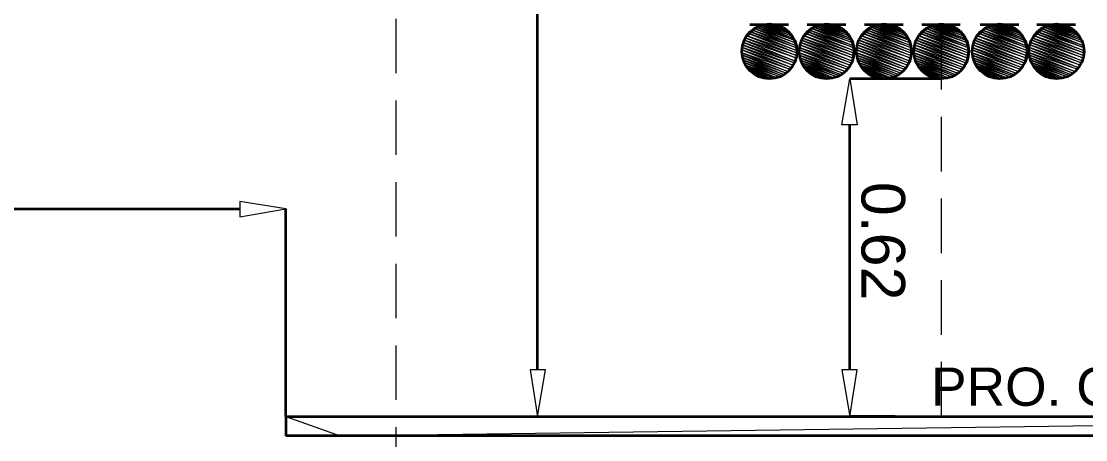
# Model space of a CAD drawing. Header units: inches. Extents: x 27 to 868, y 19 to 613.
# Drawn here: x 504.9 to 589.4, y 126.7 to 159.9 of the extents above; entities that cross this region are included whole.
import ezdxf

# ---------------------------------------------------------------- set-up
doc = ezdxf.new("R2010")
doc.units = ezdxf.units.IN
doc.header["$MEASUREMENT"] = 0
doc.layers.add('PDF_Geometry', color=7, linetype='Continuous')
doc.layers.add('PDF_Text', color=7, linetype='Continuous')
doc.styles.add('PDF Arial', font='arial.ttf')

msp = doc.modelspace()

# ---------------------------------------------------------------- linework, layer by layer
at = {"layer": 'PDF_Geometry', "color": 84, "lineweight": 35, "true_color": 0x259500}
for points in [[(545.867, 132.249), (545.867, 208.806)], [(577.886, 155.351), (570.636, 155.351)], [(570.636, 132.249), (570.636, 151.703)], [(451.387, 145.038), (522.225, 145.038)], [(525.872, 128.556), (525.872, 145.038)], [(542.31, 128.556), (545.867, 128.556)], [(574.238, 128.556), (570.636, 128.556)]]:
    msp.add_lwpolyline(points, dxfattribs=at)
at = {"layer": 'PDF_Geometry', "color": 251, "lineweight": 0, "true_color": 0x636466}
for points in [[(534.609, 160.124), (534.609, 155.801)], [(577.886, 158.818), (577.886, 154.495)], [(534.609, 153.64), (534.609, 149.316)], [(577.886, 152.334), (577.886, 148.01)], [(534.609, 147.155), (534.609, 142.832)], [(577.886, 145.849), (577.886, 141.526)], [(534.609, 140.67), (534.609, 136.347)], [(577.886, 139.364), (577.886, 135.041)], [(534.609, 134.185), (534.609, 129.862)], [(577.886, 132.879), (577.886, 128.556)], [(534.609, 127.7), (534.609, 122.927)]]:
    msp.add_lwpolyline(points, dxfattribs=at)
at = {"layer": 'PDF_Geometry', "color": 241, "lineweight": 35, "true_color": 0xff6b90}
for points in [[(562.71, 159.674), (565.772, 159.674)], [(567.258, 159.674), (570.321, 159.674)], [(571.807, 159.674), (574.869, 159.674)], [(576.355, 159.674), (579.417, 159.674)], [(580.993, 159.674), (584.056, 159.674)], [(585.497, 159.674), (588.559, 159.674)], [(562.395, 158.683), (563.115, 159.359)], [(566.943, 158.683), (567.619, 159.359)], [(571.491, 158.683), (572.212, 159.359)], [(576.04, 158.683), (576.715, 159.359)], [(580.678, 158.683), (581.354, 159.359)], [(585.227, 158.683), (585.902, 159.359)]]:
    msp.add_lwpolyline(points, dxfattribs=at)
at = {"layer": 'PDF_Geometry', "color": 241, "lineweight": 0, "true_color": 0xff6b90}
for points in [[(564.061, 159.674), (565.862, 158.954), (563.836, 159.629), (564.061, 159.674)], [(564.241, 159.674), (565.727, 159.089), (564.061, 159.674), (564.241, 159.674)], [(565.727, 159.089), (564.061, 159.674), (565.862, 158.954), (565.727, 159.089)], [(564.511, 159.674), (565.547, 159.224), (564.241, 159.674), (564.511, 159.674)], [(565.547, 159.224), (564.241, 159.674), (565.727, 159.089), (565.547, 159.224)], [(564.646, 159.629), (565.412, 159.359), (564.511, 159.674), (564.646, 159.629)], [(565.412, 159.359), (564.511, 159.674), (565.547, 159.224), (565.412, 159.359)], [(568.609, 159.674), (570.411, 158.954), (568.384, 159.629), (568.609, 159.674)], [(568.789, 159.674), (570.276, 159.089), (568.609, 159.674), (568.789, 159.674)], [(570.276, 159.089), (568.609, 159.674), (570.411, 158.954), (570.276, 159.089)], [(569.015, 159.674), (570.095, 159.224), (568.789, 159.674), (569.015, 159.674)], [(570.095, 159.224), (568.789, 159.674), (570.276, 159.089), (570.095, 159.224)], [(569.195, 159.629), (569.96, 159.359), (569.015, 159.674), (569.195, 159.629)], [(569.96, 159.359), (569.015, 159.674), (570.095, 159.224), (569.96, 159.359)], [(573.158, 159.674), (574.959, 158.954), (572.932, 159.629), (573.158, 159.674)], [(573.338, 159.674), (574.824, 159.089), (573.158, 159.674), (573.338, 159.674)], [(574.824, 159.089), (573.158, 159.674), (574.959, 158.954), (574.824, 159.089)], [(573.608, 159.674), (574.644, 159.224), (573.338, 159.674), (573.608, 159.674)], [(574.644, 159.224), (573.338, 159.674), (574.824, 159.089), (574.644, 159.224)], [(573.743, 159.629), (574.509, 159.359), (573.608, 159.674), (573.743, 159.629)], [(574.509, 159.359), (573.608, 159.674), (574.644, 159.224), (574.509, 159.359)], [(577.706, 159.674), (579.507, 158.954), (577.481, 159.629), (577.706, 159.674)], [(577.886, 159.674), (579.372, 159.089), (577.706, 159.674), (577.886, 159.674)], [(579.372, 159.089), (577.706, 159.674), (579.507, 158.954), (579.372, 159.089)], [(578.111, 159.674), (579.192, 159.224), (577.886, 159.674), (578.111, 159.674)], [(579.192, 159.224), (577.886, 159.674), (579.372, 159.089), (579.192, 159.224)], [(578.291, 159.629), (579.057, 159.359), (578.111, 159.674), (578.291, 159.629)], [(579.057, 159.359), (578.111, 159.674), (579.192, 159.224), (579.057, 159.359)], [(582.345, 159.674), (584.146, 158.954), (582.119, 159.629), (582.345, 159.674)], [(582.525, 159.674), (584.011, 159.089), (582.345, 159.674), (582.525, 159.674)], [(584.011, 159.089), (582.345, 159.674), (584.146, 158.954), (584.011, 159.089)], [(582.75, 159.674), (583.831, 159.224), (582.525, 159.674), (582.75, 159.674)], [(583.831, 159.224), (582.525, 159.674), (584.011, 159.089), (583.831, 159.224)], [(582.93, 159.629), (583.695, 159.359), (582.75, 159.674), (582.93, 159.629)], [(583.696, 159.359), (582.75, 159.674), (583.831, 159.224), (583.696, 159.359)], [(586.848, 159.674), (588.649, 158.954), (586.623, 159.629), (586.848, 159.674)], [(587.028, 159.674), (588.559, 159.089), (586.848, 159.674), (587.028, 159.674)], [(588.559, 159.089), (586.848, 159.674), (588.649, 158.954), (588.559, 159.089)], [(587.298, 159.674), (588.334, 159.224), (587.028, 159.674), (587.298, 159.674)], [(588.334, 159.224), (587.028, 159.674), (588.559, 159.089), (588.334, 159.224)], [(587.478, 159.629), (588.199, 159.359), (587.298, 159.674), (587.478, 159.629)], [(588.199, 159.359), (587.298, 159.674), (588.334, 159.224), (588.199, 159.359)], [(562.62, 158.954), (566.403, 157.422), (562.485, 158.773), (562.62, 158.954)], [(562.755, 159.089), (566.403, 157.603), (562.62, 158.954), (562.755, 159.089)], [(566.403, 157.603), (562.62, 158.954), (566.403, 157.422), (566.403, 157.603)], [(562.935, 159.224), (566.358, 157.828), (562.755, 159.089), (562.935, 159.224)], [(566.358, 157.828), (562.755, 159.089), (566.403, 157.603), (566.358, 157.828)], [(563.07, 159.359), (566.358, 158.008), (562.935, 159.224), (563.07, 159.359)], [(566.358, 158.008), (562.935, 159.224), (566.358, 157.828), (566.358, 158.008)], [(563.25, 159.449), (566.268, 158.233), (563.07, 159.359), (563.25, 159.449)], [(566.268, 158.233), (563.07, 159.359), (566.358, 158.008), (566.268, 158.233)], [(563.43, 159.539), (566.222, 158.413), (563.25, 159.449), (563.43, 159.539)], [(566.222, 158.413), (563.25, 159.449), (566.268, 158.233), (566.222, 158.413)], [(563.656, 159.584), (566.087, 158.593), (563.43, 159.539), (563.656, 159.584)], [(566.087, 158.593), (563.43, 159.539), (566.222, 158.413), (566.087, 158.593)], [(563.836, 159.629), (565.997, 158.773), (563.656, 159.584), (563.836, 159.629)], [(565.997, 158.773), (563.656, 159.584), (566.087, 158.593), (565.997, 158.773)], [(565.862, 158.954), (563.836, 159.629), (565.997, 158.773), (565.862, 158.954)], [(565.052, 159.539), (565.187, 159.449), (564.646, 159.629), (565.052, 159.539)], [(565.187, 159.449), (564.646, 159.629), (565.412, 159.359), (565.187, 159.449)], [(567.168, 158.954), (570.906, 157.422), (567.033, 158.773), (567.168, 158.954)], [(567.303, 159.089), (570.951, 157.603), (567.168, 158.954), (567.303, 159.089)], [(570.951, 157.603), (567.168, 158.954), (570.906, 157.422), (570.951, 157.603)], [(567.438, 159.224), (570.906, 157.828), (567.303, 159.089), (567.438, 159.224)], [(570.906, 157.828), (567.303, 159.089), (570.951, 157.603), (570.906, 157.828)], [(567.619, 159.359), (570.861, 158.008), (567.438, 159.224), (567.619, 159.359)], [(570.861, 158.008), (567.438, 159.224), (570.906, 157.828), (570.861, 158.008)], [(567.799, 159.449), (570.816, 158.233), (567.619, 159.359), (567.799, 159.449)], [(570.816, 158.233), (567.619, 159.359), (570.861, 158.008), (570.816, 158.233)], [(567.979, 159.539), (570.726, 158.413), (567.799, 159.449), (567.979, 159.539)], [(570.726, 158.413), (567.799, 159.449), (570.816, 158.233), (570.726, 158.413)], [(568.204, 159.584), (570.636, 158.593), (567.979, 159.539), (568.204, 159.584)], [(570.636, 158.593), (567.979, 159.539), (570.726, 158.413), (570.636, 158.593)], [(568.384, 159.629), (570.546, 158.773), (568.204, 159.584), (568.384, 159.629)], [(570.546, 158.773), (568.204, 159.584), (570.636, 158.593), (570.546, 158.773)], [(570.411, 158.954), (568.384, 159.629), (570.546, 158.773), (570.411, 158.954)], [(569.6, 159.539), (569.69, 159.449), (569.195, 159.629), (569.6, 159.539)], [(569.69, 159.449), (569.195, 159.629), (569.96, 159.359), (569.69, 159.449)], [(571.717, 158.954), (575.499, 157.422), (571.581, 158.773), (571.717, 158.954)], [(571.852, 159.089), (575.499, 157.603), (571.717, 158.954), (571.852, 159.089)], [(575.499, 157.603), (571.717, 158.954), (575.499, 157.422), (575.499, 157.603)], [(572.032, 159.224), (575.454, 157.828), (571.852, 159.089), (572.032, 159.224)], [(575.454, 157.828), (571.852, 159.089), (575.499, 157.603), (575.454, 157.828)], [(572.167, 159.359), (575.454, 158.008), (572.032, 159.224), (572.167, 159.359)], [(575.454, 158.008), (572.032, 159.224), (575.454, 157.828), (575.454, 158.008)], [(572.347, 159.449), (575.364, 158.233), (572.167, 159.359), (572.347, 159.449)], [(575.364, 158.233), (572.167, 159.359), (575.454, 158.008), (575.364, 158.233)], [(572.527, 159.539), (575.319, 158.413), (572.347, 159.449), (572.527, 159.539)], [(575.319, 158.413), (572.347, 159.449), (575.364, 158.233), (575.319, 158.413)], [(572.752, 159.584), (575.184, 158.593), (572.527, 159.539), (572.752, 159.584)], [(575.184, 158.593), (572.527, 159.539), (575.319, 158.413), (575.184, 158.593)], [(572.932, 159.629), (575.094, 158.773), (572.752, 159.584), (572.932, 159.629)], [(575.094, 158.773), (572.752, 159.584), (575.184, 158.593), (575.094, 158.773)], [(574.959, 158.954), (572.932, 159.629), (575.094, 158.773), (574.959, 158.954)], [(574.148, 159.539), (574.283, 159.449), (573.743, 159.629), (574.148, 159.539)], [(574.283, 159.449), (573.743, 159.629), (574.509, 159.359), (574.283, 159.449)], [(576.265, 158.954), (580.003, 157.422), (576.13, 158.773), (576.265, 158.954)], [(576.4, 159.089), (580.048, 157.603), (576.265, 158.954), (576.4, 159.089)], [(580.048, 157.603), (576.265, 158.954), (580.003, 157.422), (580.048, 157.603)], [(576.535, 159.224), (580.003, 157.828), (576.4, 159.089), (576.535, 159.224)], [(580.003, 157.828), (576.4, 159.089), (580.048, 157.603), (580.003, 157.828)], [(576.715, 159.359), (579.958, 158.008), (576.535, 159.224), (576.715, 159.359)], [(579.958, 158.008), (576.535, 159.224), (580.003, 157.828), (579.958, 158.008)], [(576.895, 159.449), (579.913, 158.233), (576.715, 159.359), (576.895, 159.449)], [(579.913, 158.233), (576.715, 159.359), (579.958, 158.008), (579.913, 158.233)], [(577.076, 159.539), (579.823, 158.413), (576.895, 159.449), (577.076, 159.539)], [(579.823, 158.413), (576.895, 159.449), (579.913, 158.233), (579.823, 158.413)], [(577.301, 159.584), (579.733, 158.593), (577.076, 159.539), (577.301, 159.584)], [(579.733, 158.593), (577.076, 159.539), (579.823, 158.413), (579.733, 158.593)], [(577.481, 159.629), (579.642, 158.773), (577.301, 159.584), (577.481, 159.629)], [(579.642, 158.773), (577.301, 159.584), (579.733, 158.593), (579.642, 158.773)], [(579.507, 158.954), (577.481, 159.629), (579.642, 158.773), (579.507, 158.954)], [(578.697, 159.539), (578.787, 159.449), (578.291, 159.629), (578.697, 159.539)], [(578.787, 159.449), (578.291, 159.629), (579.057, 159.359), (578.787, 159.449)], [(580.903, 158.954), (584.641, 157.422), (580.768, 158.773), (580.903, 158.954)], [(581.039, 159.089), (584.686, 157.603), (580.903, 158.954), (581.039, 159.089)], [(584.686, 157.603), (580.903, 158.954), (584.641, 157.422), (584.686, 157.603)], [(581.174, 159.224), (584.641, 157.828), (581.039, 159.089), (581.174, 159.224)], [(584.641, 157.828), (581.039, 159.089), (584.686, 157.603), (584.641, 157.828)], [(581.354, 159.359), (584.596, 158.008), (581.174, 159.224), (581.354, 159.359)], [(584.596, 158.008), (581.174, 159.224), (584.641, 157.828), (584.596, 158.008)], [(581.534, 159.449), (584.551, 158.233), (581.354, 159.359), (581.534, 159.449)], [(584.551, 158.233), (581.354, 159.359), (584.596, 158.008), (584.551, 158.233)], [(581.714, 159.539), (584.461, 158.413), (581.534, 159.449), (581.714, 159.539)], [(584.461, 158.413), (581.534, 159.449), (584.551, 158.233), (584.461, 158.413)], [(581.939, 159.584), (584.371, 158.593), (581.714, 159.539), (581.939, 159.584)], [(584.371, 158.593), (581.714, 159.539), (584.461, 158.413), (584.371, 158.593)], [(582.119, 159.629), (584.281, 158.773), (581.939, 159.584), (582.119, 159.629)], [(584.281, 158.773), (581.939, 159.584), (584.371, 158.593), (584.281, 158.773)], [(584.146, 158.954), (582.119, 159.629), (584.281, 158.773), (584.146, 158.954)], [(583.335, 159.539), (583.425, 159.449), (582.93, 159.629), (583.335, 159.539)], [(583.425, 159.449), (582.93, 159.629), (583.695, 159.359), (583.425, 159.449)], [(585.407, 158.954), (589.19, 157.422), (585.272, 158.773), (585.407, 158.954)], [(585.542, 159.089), (589.19, 157.603), (585.407, 158.954), (585.542, 159.089)], [(589.19, 157.603), (585.407, 158.954), (589.19, 157.422), (589.19, 157.603)], [(585.722, 159.224), (589.19, 157.828), (585.542, 159.089), (585.722, 159.224)], [(589.19, 157.828), (585.542, 159.089), (589.19, 157.603), (589.19, 157.828)], [(585.857, 159.359), (589.145, 158.008), (585.722, 159.224), (585.857, 159.359)], [(589.145, 158.008), (585.722, 159.224), (589.19, 157.828), (589.145, 158.008)], [(586.082, 159.449), (589.1, 158.233), (585.857, 159.359), (586.082, 159.449)], [(589.1, 158.233), (585.857, 159.359), (589.145, 158.008), (589.1, 158.233)], [(586.262, 159.539), (589.009, 158.413), (586.082, 159.449), (586.262, 159.539)], [(589.009, 158.413), (586.082, 159.449), (589.1, 158.233), (589.009, 158.413)], [(586.443, 159.584), (588.919, 158.593), (586.262, 159.539), (586.443, 159.584)], [(588.919, 158.593), (586.262, 159.539), (589.009, 158.413), (588.919, 158.593)], [(586.623, 159.629), (588.829, 158.773), (586.443, 159.584), (586.623, 159.629)], [(588.829, 158.773), (586.443, 159.584), (588.919, 158.593), (588.829, 158.773)], [(588.649, 158.954), (586.623, 159.629), (588.829, 158.773), (588.649, 158.954)], [(587.839, 159.539), (587.974, 159.449), (587.478, 159.629), (587.839, 159.539)], [(587.974, 159.449), (587.478, 159.629), (588.199, 159.359), (587.974, 159.449)], [(562.214, 158.233), (566.222, 156.612), (562.124, 158.053), (562.214, 158.233)], [(566.222, 156.612), (562.124, 158.053), (566.132, 156.432), (566.222, 156.612)], [(562.124, 158.053), (566.132, 156.432), (562.124, 157.828), (562.124, 158.053)], [(562.259, 158.413), (566.268, 156.792), (562.214, 158.233), (562.259, 158.413)], [(566.268, 156.792), (562.214, 158.233), (566.222, 156.612), (566.268, 156.792)], [(562.395, 158.593), (566.358, 157.017), (562.259, 158.413), (562.395, 158.593)], [(566.358, 157.017), (562.259, 158.413), (566.268, 156.792), (566.358, 157.017)], [(562.485, 158.773), (566.403, 157.197), (562.395, 158.593), (562.485, 158.773)], [(566.403, 157.197), (562.395, 158.593), (566.358, 157.017), (566.403, 157.197)], [(566.403, 157.422), (562.485, 158.773), (566.403, 157.197), (566.403, 157.422)], [(566.673, 158.053), (570.636, 156.432), (566.628, 157.828), (566.673, 158.053)], [(566.763, 158.233), (570.726, 156.612), (566.673, 158.053), (566.763, 158.233)], [(570.726, 156.612), (566.673, 158.053), (570.636, 156.432), (570.726, 156.612)], [(566.808, 158.413), (570.816, 156.792), (566.763, 158.233), (566.808, 158.413)], [(570.816, 156.792), (566.763, 158.233), (570.726, 156.612), (570.816, 156.792)], [(566.898, 158.593), (570.861, 157.017), (566.808, 158.413), (566.898, 158.593)], [(570.861, 157.017), (566.808, 158.413), (570.816, 156.792), (570.861, 157.017)], [(567.033, 158.773), (570.906, 157.197), (566.898, 158.593), (567.033, 158.773)], [(570.906, 157.197), (566.898, 158.593), (570.861, 157.017), (570.906, 157.197)], [(570.906, 157.422), (567.033, 158.773), (570.906, 157.197), (570.906, 157.422)], [(571.311, 158.233), (575.274, 156.612), (571.221, 158.053), (571.311, 158.233)], [(575.274, 156.612), (571.221, 158.053), (575.229, 156.432), (575.274, 156.612)], [(571.221, 158.053), (575.229, 156.432), (571.221, 157.828), (571.221, 158.053)], [(571.356, 158.413), (575.364, 156.792), (571.311, 158.233), (571.356, 158.413)], [(575.364, 156.792), (571.311, 158.233), (575.274, 156.612), (575.364, 156.792)], [(571.491, 158.593), (575.409, 157.017), (571.356, 158.413), (571.491, 158.593)], [(575.409, 157.017), (571.356, 158.413), (575.364, 156.792), (575.409, 157.017)], [(571.581, 158.773), (575.499, 157.197), (571.491, 158.593), (571.581, 158.773)], [(575.499, 157.197), (571.491, 158.593), (575.409, 157.017), (575.499, 157.197)], [(575.499, 157.422), (571.581, 158.773), (575.499, 157.197), (575.499, 157.422)], [(575.77, 158.053), (579.733, 156.432), (575.725, 157.828), (575.77, 158.053)], [(575.86, 158.233), (579.823, 156.612), (575.77, 158.053), (575.86, 158.233)], [(579.823, 156.612), (575.77, 158.053), (579.733, 156.432), (579.823, 156.612)], [(575.905, 158.413), (579.913, 156.792), (575.86, 158.233), (575.905, 158.413)], [(579.913, 156.792), (575.86, 158.233), (579.823, 156.612), (579.913, 156.792)], [(575.995, 158.593), (579.958, 157.017), (575.905, 158.413), (575.995, 158.593)], [(579.958, 157.017), (575.905, 158.413), (579.913, 156.792), (579.958, 157.017)], [(576.13, 158.773), (580.003, 157.197), (575.995, 158.593), (576.13, 158.773)], [(580.003, 157.197), (575.995, 158.593), (579.958, 157.017), (580.003, 157.197)], [(580.003, 157.422), (576.13, 158.773), (580.003, 157.197), (580.003, 157.422)], [(580.408, 158.053), (584.371, 156.432), (580.363, 157.828), (580.408, 158.053)], [(580.498, 158.233), (584.461, 156.612), (580.408, 158.053), (580.498, 158.233)], [(584.461, 156.612), (580.408, 158.053), (584.371, 156.432), (584.461, 156.612)], [(580.543, 158.413), (584.551, 156.792), (580.498, 158.233), (580.543, 158.413)], [(584.551, 156.792), (580.498, 158.233), (584.461, 156.612), (584.551, 156.792)], [(580.633, 158.593), (584.596, 157.017), (580.543, 158.413), (580.633, 158.593)], [(584.596, 157.017), (580.543, 158.413), (584.551, 156.792), (584.596, 157.017)], [(580.768, 158.773), (584.641, 157.197), (580.633, 158.593), (580.768, 158.773)], [(584.641, 157.197), (580.633, 158.593), (584.596, 157.017), (584.641, 157.197)], [(584.641, 157.422), (580.768, 158.773), (584.641, 157.197), (584.641, 157.422)], [(584.956, 158.053), (588.919, 156.432), (584.911, 157.828), (584.956, 158.053)], [(585.001, 158.233), (589.009, 156.612), (584.956, 158.053), (585.001, 158.233)], [(589.009, 156.612), (584.956, 158.053), (588.919, 156.432), (589.009, 156.612)], [(585.092, 158.413), (589.1, 156.792), (585.001, 158.233), (585.092, 158.413)], [(589.1, 156.792), (585.001, 158.233), (589.009, 156.612), (589.1, 156.792)], [(585.182, 158.593), (589.145, 157.017), (585.092, 158.413), (585.182, 158.593)], [(589.145, 157.017), (585.092, 158.413), (589.1, 156.792), (589.145, 157.017)], [(585.272, 158.773), (589.19, 157.197), (585.182, 158.593), (585.272, 158.773)], [(589.19, 157.197), (585.182, 158.593), (589.145, 157.017), (589.19, 157.197)], [(589.19, 157.422), (585.272, 158.773), (589.19, 157.197), (589.19, 157.422)], [(562.124, 157.828), (565.997, 156.252), (562.079, 157.648), (562.124, 157.828)], [(565.997, 156.252), (562.079, 157.648), (565.862, 156.116), (565.997, 156.252)], [(562.079, 157.648), (565.862, 156.116), (562.079, 157.422), (562.079, 157.648)], [(565.862, 156.116), (562.079, 157.422), (565.727, 155.936), (565.862, 156.116)], [(562.079, 157.422), (565.727, 155.936), (562.124, 157.242), (562.079, 157.422)], [(566.132, 156.432), (562.124, 157.828), (565.997, 156.252), (566.132, 156.432)], [(565.727, 155.936), (562.124, 157.242), (565.592, 155.801), (565.727, 155.936)], [(562.124, 157.242), (565.592, 155.801), (562.169, 157.017), (562.124, 157.242)], [(570.636, 156.432), (566.628, 157.828), (570.546, 156.252), (570.636, 156.432)], [(566.628, 157.828), (570.546, 156.252), (566.628, 157.648), (566.628, 157.828)], [(570.546, 156.252), (566.628, 157.648), (570.411, 156.116), (570.546, 156.252)], [(566.628, 157.648), (570.411, 156.116), (566.628, 157.422), (566.628, 157.648)], [(570.411, 156.116), (566.628, 157.422), (570.276, 155.936), (570.411, 156.116)], [(566.628, 157.422), (570.276, 155.936), (566.628, 157.242), (566.628, 157.422)], [(570.276, 155.936), (566.628, 157.242), (570.095, 155.801), (570.276, 155.936)], [(566.628, 157.242), (570.095, 155.801), (566.673, 157.017), (566.628, 157.242)], [(571.221, 157.828), (575.094, 156.252), (571.176, 157.648), (571.221, 157.828)], [(575.094, 156.252), (571.176, 157.648), (574.959, 156.116), (575.094, 156.252)], [(571.176, 157.648), (574.959, 156.116), (571.176, 157.422), (571.176, 157.648)], [(574.959, 156.116), (571.176, 157.422), (574.824, 155.936), (574.959, 156.116)], [(571.176, 157.422), (574.824, 155.936), (571.176, 157.242), (571.176, 157.422)], [(574.824, 155.936), (571.176, 157.242), (574.689, 155.801), (574.824, 155.936)], [(571.176, 157.242), (574.689, 155.801), (571.266, 157.017), (571.176, 157.242)], [(575.229, 156.432), (571.221, 157.828), (575.094, 156.252), (575.229, 156.432)], [(579.733, 156.432), (575.725, 157.828), (579.642, 156.252), (579.733, 156.432)], [(575.725, 157.828), (579.642, 156.252), (575.725, 157.648), (575.725, 157.828)], [(579.642, 156.252), (575.725, 157.648), (579.507, 156.116), (579.642, 156.252)], [(575.725, 157.648), (579.507, 156.116), (575.725, 157.422), (575.725, 157.648)], [(579.507, 156.116), (575.725, 157.422), (579.372, 155.936), (579.507, 156.116)], [(575.725, 157.422), (579.372, 155.936), (575.725, 157.242), (575.725, 157.422)], [(579.372, 155.936), (575.725, 157.242), (579.192, 155.801), (579.372, 155.936)], [(575.725, 157.242), (579.192, 155.801), (575.77, 157.017), (575.725, 157.242)], [(584.371, 156.432), (580.363, 157.828), (584.281, 156.252), (584.371, 156.432)], [(580.363, 157.828), (584.281, 156.252), (580.363, 157.648), (580.363, 157.828)], [(584.281, 156.252), (580.363, 157.648), (584.146, 156.116), (584.281, 156.252)], [(580.363, 157.648), (584.146, 156.116), (580.363, 157.422), (580.363, 157.648)], [(584.146, 156.116), (580.363, 157.422), (584.011, 155.936), (584.146, 156.116)], [(580.363, 157.422), (584.011, 155.936), (580.363, 157.242), (580.363, 157.422)], [(584.011, 155.936), (580.363, 157.242), (583.831, 155.801), (584.011, 155.936)], [(580.363, 157.242), (583.831, 155.801), (580.408, 157.017), (580.363, 157.242)], [(584.911, 157.828), (588.784, 156.252), (584.866, 157.648), (584.911, 157.828)], [(588.784, 156.252), (584.866, 157.648), (588.694, 156.116), (588.784, 156.252)], [(584.866, 157.648), (588.694, 156.116), (584.911, 157.422), (584.866, 157.648)], [(588.919, 156.432), (584.911, 157.828), (588.784, 156.252), (588.919, 156.432)], [(588.694, 156.116), (584.911, 157.422), (588.514, 155.936), (588.694, 156.116)], [(584.911, 157.422), (588.514, 155.936), (584.911, 157.242), (584.911, 157.422)], [(588.514, 155.936), (584.911, 157.242), (588.379, 155.801), (588.514, 155.936)], [(584.911, 157.242), (588.379, 155.801), (584.956, 157.017), (584.911, 157.242)], [(565.592, 155.801), (562.169, 157.017), (565.412, 155.711), (565.592, 155.801)], [(562.169, 157.017), (565.412, 155.711), (562.215, 156.837), (562.169, 157.017)], [(565.412, 155.711), (562.214, 156.837), (565.232, 155.621), (565.412, 155.711)], [(562.214, 156.837), (565.232, 155.621), (562.305, 156.612), (562.214, 156.837)], [(565.232, 155.621), (562.305, 156.612), (565.052, 155.531), (565.232, 155.621)], [(562.305, 156.612), (565.052, 155.531), (562.35, 156.432), (562.305, 156.612)], [(565.052, 155.531), (562.35, 156.432), (564.871, 155.441), (565.052, 155.531)], [(562.35, 156.432), (564.871, 155.441), (562.485, 156.252), (562.35, 156.432)], [(570.095, 155.801), (566.673, 157.017), (569.915, 155.711), (570.095, 155.801)], [(566.673, 157.017), (569.915, 155.711), (566.718, 156.837), (566.673, 157.017)], [(569.915, 155.711), (566.718, 156.837), (569.78, 155.621), (569.915, 155.711)], [(566.718, 156.837), (569.78, 155.621), (566.808, 156.612), (566.718, 156.837)], [(569.78, 155.621), (566.808, 156.612), (569.555, 155.531), (569.78, 155.621)], [(566.808, 156.612), (569.555, 155.531), (566.898, 156.432), (566.808, 156.612)], [(569.555, 155.531), (566.898, 156.432), (569.375, 155.441), (569.555, 155.531)], [(566.898, 156.432), (569.375, 155.441), (567.033, 156.252), (566.898, 156.432)], [(574.689, 155.801), (571.266, 157.017), (574.509, 155.711), (574.689, 155.801)], [(571.266, 157.017), (574.509, 155.711), (571.311, 156.837), (571.266, 157.017)], [(574.509, 155.711), (571.311, 156.837), (574.329, 155.621), (574.509, 155.711)], [(571.311, 156.837), (574.329, 155.621), (571.401, 156.612), (571.311, 156.837)], [(574.329, 155.621), (571.401, 156.612), (574.103, 155.531), (574.329, 155.621)], [(571.401, 156.612), (574.103, 155.531), (571.446, 156.432), (571.401, 156.612)], [(574.103, 155.531), (571.446, 156.432), (573.923, 155.441), (574.103, 155.531)], [(571.446, 156.432), (573.923, 155.441), (571.581, 156.252), (571.446, 156.432)], [(579.192, 155.801), (575.77, 157.017), (579.012, 155.711), (579.192, 155.801)], [(575.77, 157.017), (579.012, 155.711), (575.815, 156.837), (575.77, 157.017)], [(579.012, 155.711), (575.815, 156.837), (578.877, 155.621), (579.012, 155.711)], [(575.815, 156.837), (578.877, 155.621), (575.905, 156.612), (575.815, 156.837)], [(578.877, 155.621), (575.905, 156.612), (578.652, 155.531), (578.877, 155.621)], [(575.905, 156.612), (578.652, 155.531), (575.995, 156.432), (575.905, 156.612)], [(578.652, 155.531), (575.995, 156.432), (578.472, 155.441), (578.652, 155.531)], [(575.995, 156.432), (578.472, 155.441), (576.13, 156.252), (575.995, 156.432)], [(583.831, 155.801), (580.408, 157.017), (583.65, 155.711), (583.831, 155.801)], [(580.408, 157.017), (583.65, 155.711), (580.453, 156.837), (580.408, 157.017)], [(583.65, 155.711), (580.453, 156.837), (583.515, 155.621), (583.65, 155.711)], [(580.453, 156.837), (583.515, 155.621), (580.543, 156.612), (580.453, 156.837)], [(583.515, 155.621), (580.543, 156.612), (583.29, 155.531), (583.515, 155.621)], [(580.543, 156.612), (583.29, 155.531), (580.633, 156.432), (580.543, 156.612)], [(583.29, 155.531), (580.633, 156.432), (583.11, 155.441), (583.29, 155.531)], [(580.633, 156.432), (583.11, 155.441), (580.768, 156.252), (580.633, 156.432)], [(588.379, 155.801), (584.956, 157.017), (588.199, 155.711), (588.379, 155.801)], [(584.956, 157.017), (588.199, 155.711), (585.001, 156.837), (584.956, 157.017)], [(588.199, 155.711), (585.001, 156.837), (588.019, 155.621), (588.199, 155.711)], [(585.001, 156.837), (588.019, 155.621), (585.092, 156.612), (585.001, 156.837)], [(588.019, 155.621), (585.092, 156.612), (587.839, 155.531), (588.019, 155.621)], [(585.092, 156.612), (587.839, 155.531), (585.182, 156.432), (585.092, 156.612)], [(587.839, 155.531), (585.182, 156.432), (587.658, 155.441), (587.839, 155.531)], [(585.182, 156.432), (587.658, 155.441), (585.317, 156.252), (585.182, 156.432)], [(564.871, 155.441), (562.485, 156.252), (564.646, 155.396), (564.871, 155.441)], [(562.485, 156.252), (564.646, 155.396), (562.62, 156.116), (562.485, 156.252)], [(564.646, 155.396), (562.62, 156.117), (564.466, 155.351), (564.646, 155.396)], [(562.62, 156.117), (564.466, 155.351), (562.755, 155.936), (562.62, 156.117)], [(564.466, 155.351), (562.755, 155.936), (564.196, 155.351), (564.466, 155.351)], [(562.755, 155.936), (564.196, 155.351), (562.89, 155.846), (562.755, 155.936)], [(564.196, 155.351), (562.89, 155.846), (564.016, 155.351), (564.196, 155.351)], [(562.89, 155.846), (564.016, 155.351), (563.115, 155.711), (562.89, 155.846)], [(563.115, 155.711), (563.25, 155.621), (563.746, 155.441), (563.115, 155.711)], [(563.115, 155.711), (564.016, 155.351), (563.746, 155.441), (563.115, 155.711)], [(563.25, 155.621), (563.746, 155.441), (563.61, 155.441), (563.25, 155.621)], [(569.375, 155.441), (567.033, 156.252), (569.15, 155.396), (569.375, 155.441)], [(567.033, 156.252), (569.15, 155.396), (567.123, 156.116), (567.033, 156.252)], [(569.15, 155.396), (567.123, 156.117), (568.97, 155.351), (569.15, 155.396)], [(567.123, 156.117), (568.97, 155.351), (567.303, 155.936), (567.123, 156.117)], [(568.97, 155.351), (567.303, 155.936), (568.744, 155.351), (568.97, 155.351)], [(567.303, 155.936), (568.744, 155.351), (567.438, 155.846), (567.303, 155.936)], [(568.744, 155.351), (567.438, 155.846), (568.564, 155.351), (568.744, 155.351)], [(567.438, 155.846), (568.564, 155.351), (567.664, 155.711), (567.438, 155.846)], [(567.664, 155.711), (567.799, 155.621), (568.294, 155.441), (567.664, 155.711)], [(567.664, 155.711), (568.564, 155.351), (568.294, 155.441), (567.664, 155.711)], [(567.799, 155.621), (568.294, 155.441), (568.159, 155.441), (567.799, 155.621)], [(573.923, 155.441), (571.581, 156.252), (573.743, 155.396), (573.923, 155.441)], [(571.581, 156.252), (573.743, 155.396), (571.717, 156.116), (571.581, 156.252)], [(573.743, 155.396), (571.717, 156.117), (573.563, 155.351), (573.743, 155.396)], [(571.717, 156.117), (573.563, 155.351), (571.852, 155.936), (571.717, 156.117)], [(573.563, 155.351), (571.852, 155.936), (573.293, 155.351), (573.563, 155.351)], [(571.852, 155.936), (573.293, 155.351), (571.987, 155.846), (571.852, 155.936)], [(573.293, 155.351), (571.987, 155.846), (573.113, 155.351), (573.293, 155.351)], [(571.987, 155.846), (573.113, 155.351), (572.212, 155.711), (571.987, 155.846)], [(572.212, 155.711), (572.347, 155.621), (572.842, 155.441), (572.212, 155.711)], [(572.212, 155.711), (573.113, 155.351), (572.842, 155.441), (572.212, 155.711)], [(572.347, 155.621), (572.842, 155.441), (572.707, 155.441), (572.347, 155.621)], [(578.472, 155.441), (576.13, 156.252), (578.246, 155.396), (578.472, 155.441)], [(576.13, 156.252), (578.246, 155.396), (576.22, 156.116), (576.13, 156.252)], [(578.246, 155.396), (576.22, 156.117), (578.066, 155.351), (578.246, 155.396)], [(576.22, 156.117), (578.066, 155.351), (576.4, 155.936), (576.22, 156.117)], [(578.066, 155.351), (576.4, 155.936), (577.841, 155.351), (578.066, 155.351)], [(576.4, 155.936), (577.841, 155.351), (576.535, 155.846), (576.4, 155.936)], [(577.841, 155.351), (576.535, 155.846), (577.661, 155.351), (577.841, 155.351)], [(576.535, 155.846), (577.661, 155.351), (576.715, 155.711), (576.535, 155.846)], [(576.715, 155.711), (576.895, 155.621), (577.391, 155.441), (576.715, 155.711)], [(576.715, 155.711), (577.661, 155.351), (577.391, 155.441), (576.715, 155.711)], [(576.895, 155.621), (577.391, 155.441), (577.256, 155.441), (576.895, 155.621)], [(583.11, 155.441), (580.768, 156.252), (582.885, 155.396), (583.11, 155.441)], [(580.768, 156.252), (582.885, 155.396), (580.858, 156.116), (580.768, 156.252)], [(582.885, 155.396), (580.858, 156.117), (582.705, 155.351), (582.885, 155.396)], [(580.858, 156.117), (582.705, 155.351), (581.039, 155.936), (580.858, 156.117)], [(582.705, 155.351), (581.039, 155.936), (582.48, 155.351), (582.705, 155.351)], [(581.039, 155.936), (582.48, 155.351), (581.174, 155.846), (581.039, 155.936)], [(582.48, 155.351), (581.174, 155.846), (582.299, 155.351), (582.48, 155.351)], [(581.174, 155.846), (582.299, 155.351), (581.399, 155.711), (581.174, 155.846)], [(581.399, 155.711), (581.534, 155.621), (582.029, 155.441), (581.399, 155.711)], [(581.399, 155.711), (582.299, 155.351), (582.029, 155.441), (581.399, 155.711)], [(581.534, 155.621), (582.029, 155.441), (581.894, 155.441), (581.534, 155.621)], [(587.658, 155.441), (585.317, 156.252), (587.433, 155.396), (587.658, 155.441)], [(585.317, 156.252), (587.433, 155.396), (585.407, 156.116), (585.317, 156.252)], [(587.433, 155.396), (585.407, 156.117), (587.253, 155.351), (587.433, 155.396)], [(585.407, 156.117), (587.253, 155.351), (585.587, 155.936), (585.407, 156.117)], [(587.253, 155.351), (585.587, 155.936), (587.028, 155.351), (587.253, 155.351)], [(585.587, 155.936), (587.028, 155.351), (585.722, 155.846), (585.587, 155.936)], [(587.028, 155.351), (585.722, 155.846), (586.848, 155.351), (587.028, 155.351)], [(585.722, 155.846), (586.848, 155.351), (585.902, 155.711), (585.722, 155.846)], [(585.902, 155.711), (586.037, 155.621), (586.578, 155.441), (585.902, 155.711)], [(585.902, 155.711), (586.848, 155.351), (586.578, 155.441), (585.902, 155.711)], [(586.037, 155.621), (586.578, 155.441), (586.443, 155.441), (586.037, 155.621)]]:
    msp.add_lwpolyline(points, dxfattribs=at)
at = {"layer": 'PDF_Geometry', "color": 84, "lineweight": 0, "true_color": 0x259500}
for points in [[(571.221, 151.703), (570.005, 151.703), (570.636, 155.351), (571.221, 151.703)], [(522.225, 145.624), (522.225, 144.408), (525.872, 145.038), (522.225, 145.624)], [(546.498, 132.249), (545.282, 132.249), (545.867, 128.556), (546.498, 132.249)], [(571.221, 132.249), (570.005, 132.249), (570.636, 128.556), (571.221, 132.249)]]:
    msp.add_lwpolyline(points, dxfattribs=at)
at = {"layer": 'PDF_Geometry', "color": 30, "lineweight": 0, "true_color": 0xf26722}
for points in [[(642.69, 128.556), (525.872, 128.556), (530.196, 127.025), (642.69, 128.556)], [(525.872, 128.556), (530.196, 127.025), (525.872, 127.025), (525.872, 128.556)], [(642.69, 128.556), (647.013, 127.025), (530.196, 127.025), (642.69, 128.556)]]:
    msp.add_lwpolyline(points, dxfattribs=at)
at = {"layer": 'PDF_Geometry', "color": 32, "lineweight": 35, "true_color": 0xcd6928}
for points in [[(525.872, 128.556), (647.148, 128.556)], [(647.058, 127.025), (525.872, 127.025)]]:
    msp.add_lwpolyline(points, dxfattribs=at)
at = {"layer": 'PDF_Geometry', "color": 30, "lineweight": 35, "true_color": 0xf26722}
msp.add_lwpolyline([(525.872, 128.556), (525.872, 127.025)], dxfattribs=at)
at = {"layer": 'PDF_Geometry', "color": 241, "lineweight": 35, "true_color": 0xff6b90}
for centre in [(564.263, 157.535), (568.812, 157.535), (573.36, 157.535), (577.909, 157.535), (582.547, 157.535), (587.051, 157.535)]:
    msp.add_circle(centre, 2.184, dxfattribs=at)

# ---------------------------------------------------------------- texts
at = {"layer": 'PDF_Text', "insert": (571.522, 147.179), "char_height": 3.4606, "attachment_point": 7, "rotation": 270, "style": 'PDF Arial'}
msp.add_mtext('\\W1.001208;0.62', dxfattribs=at)
at = {"layer": 'PDF_Text', "color": 30, "true_color": 0xf26722, "insert": (577.092, 129.36), "char_height": 3.02802, "attachment_point": 7, "style": 'PDF Arial'}
msp.add_mtext('\\W1.000839;PRO. GAS LINE 1WAY', dxfattribs=at)

doc.saveas('drawing.dxf')
